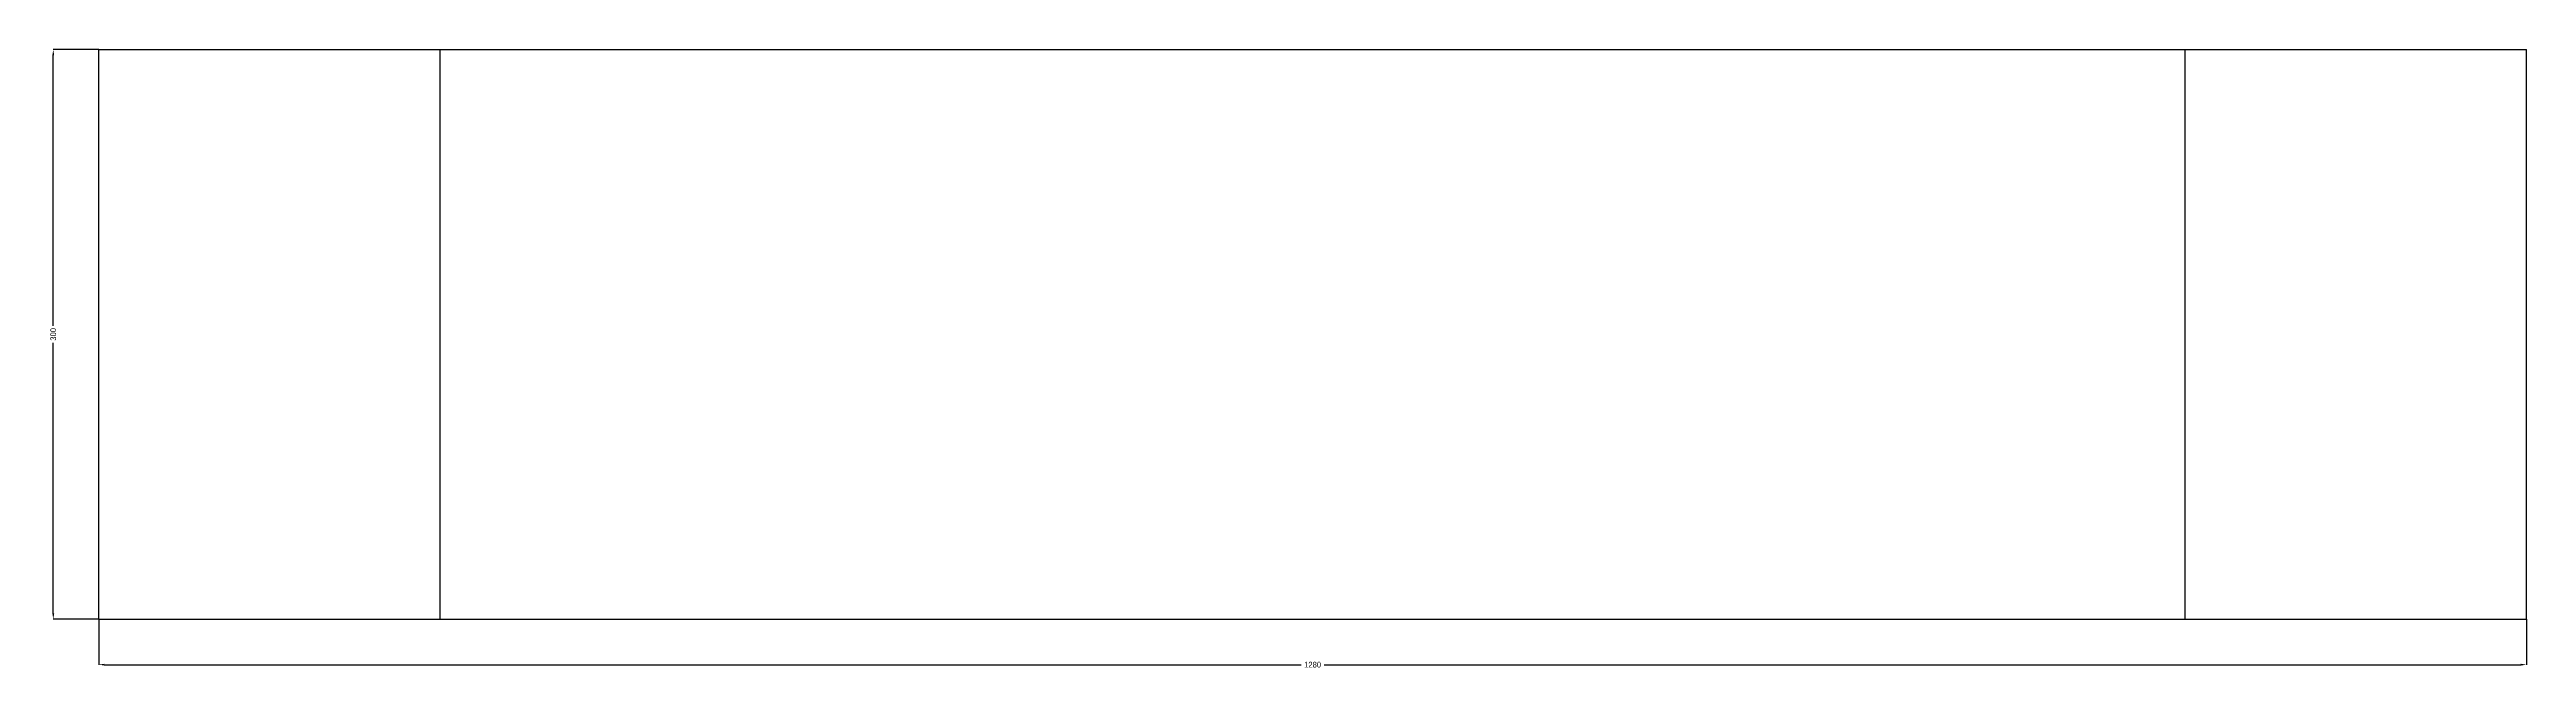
# Model space of a CAD drawing. Header units: millimetres. Extents: x -26 to 2440, y -426 to 1280.
# Drawn here: x 1134 to 2440, y -26 to 300 of the extents above; entities that cross this region are included whole.
import ezdxf

# ---------------------------------------------------------------- set-up
doc = ezdxf.new("R2010")
doc.units = ezdxf.units.MM
doc.layers.add('DIMENSIONS', color=7, linetype='Continuous')
doc.layers.add('YZ', color=7, linetype='Continuous')
doc.dimstyles.get("Standard").update_dxf_attribs({"dimtxt": 2.5, "dimasz": 2.5, "dimexe": 1.25, "dimexo": 0.625, "dimtad": 1, "dimcen": 2.5, "dimazin": 3, "dimtfac": 1, "dimtmove": 0, "dimatfit": 3})

# ---------------------------------------------------------------- blocks, each defined once
blk = doc.blocks.new('_CLOSEDFILLED')
at = {"color": 0, "linetype": 'BYBLOCK'}
blk.add_solid([(-1, 0.16), (0, 0), (-1, -0.16)], dxfattribs=at)
blk = doc.blocks.new('*D5')
for p, q in [((1160, 0), (1160, -24)), ((2440, 0), (2440, -24)), ((1163, -24), (1794, -24)), ((1806, -24), (2437, -24))]:
    blk.add_line(p, q)
at = {"layer": 'Defpoints'}
for p in [(1160, 0), (2440, 0), (1160, -24)]:
    blk.add_point(p, dxfattribs=at)
at = {"layer": 'DIMENSIONS', "xscale": 3, "yscale": 3, "rotation": 180}
blk.add_blockref('_CLOSEDFILLED', (1160, -24), dxfattribs=at)
at = {"layer": 'DIMENSIONS', "xscale": 3, "yscale": 3}
blk.add_blockref('_CLOSEDFILLED', (2440, -24), dxfattribs=at)
at = {"layer": 'DIMENSIONS', "insert": (1800, -24), "char_height": 3, "attachment_point": 5}
blk.add_mtext('1280', dxfattribs=at)
blk = doc.blocks.new('*D6')
for p, q in [((1160, 300), (1136, 300)), ((1136, 154.5), (1136, 297)), ((1136, 3), (1136, 145.5)), ((1160, 0), (1136, 0))]:
    blk.add_line(p, q)
at = {"layer": 'Defpoints'}
for p in [(1160, 300), (1136, 0), (1160, 0)]:
    blk.add_point(p, dxfattribs=at)
at = {"layer": 'DIMENSIONS', "xscale": 3, "yscale": 3}
for p, rotation in [((1136, 300), 90), ((1136, 0), 270)]:
    blk.add_blockref('_CLOSEDFILLED', p, dxfattribs=dict(at, rotation=rotation))
at = {"layer": 'DIMENSIONS', "insert": (1136, 150), "char_height": 3, "attachment_point": 5, "rotation": 90}
blk.add_mtext('300', dxfattribs=at)

msp = doc.modelspace()

# ---------------------------------------------------------------- linework, layer by layer
at = {"layer": 'YZ'}
for points in [[(1160, 0), (1160, 300)], [(1160, 300), (2440, 300)], [(1160, 0), (1160, 300)], [(1160, 300), (2440, 300)], [(1340, 300), (2260, 300)], [(1340, 300), (2260, 300)], [(1340, 0), (1340, 300)], [(1340, 0), (1340, 300)], [(2260, 0), (2260, 300)], [(2260, 0), (2260, 300)], [(2440, 0), (2440, 300)], [(2440, 0), (2440, 300)], [(1160, 0), (2440, 0)], [(1160, 0), (2440, 0)], [(1340, 0), (2260, 0)], [(1340, 0), (2260, 0)]]:
    msp.add_lwpolyline(points, dxfattribs=at)

# ---------------------------------------------------------------- dimensions: what is measured, and where the dimension line sits
at = {"layer": 'DIMENSIONS'}
dim = msp.add_linear_dim(base=(1136, 0), p1=(1160, 0), p2=(1160, 300), angle=90, dimstyle='Standard', override={"dimtxt": 3, "dimasz": 3, "dimdec": 3}, dxfattribs=at)
dim.commit()
dim.dimension.update_dxf_attribs({"geometry": '*D6', "text_midpoint": (1136, 150)})
dim = msp.add_linear_dim(base=(1160, -24), p1=(1160, 0), p2=(2440, 0), dimstyle='Standard', override={"dimtxt": 3, "dimasz": 3, "dimdec": 3}, dxfattribs=at)
dim.commit()
dim.dimension.update_dxf_attribs({"geometry": '*D5', "text_midpoint": (1800, -24)})

doc.saveas('drawing.dxf')
